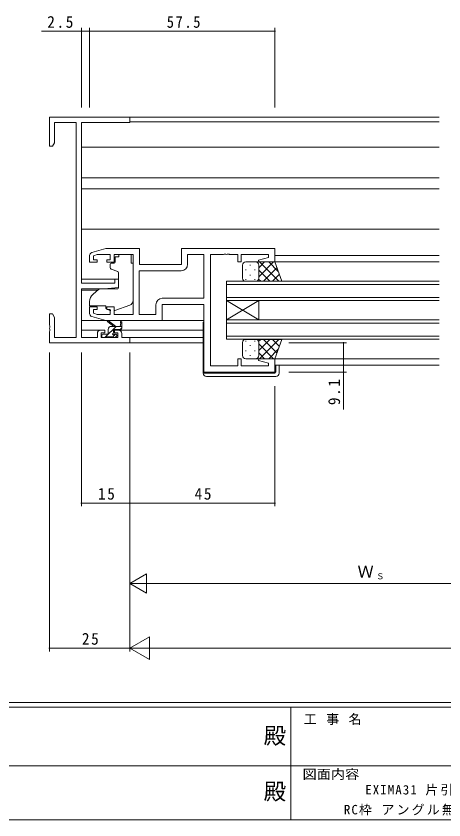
# Model space of a CAD drawing. Units: millimetres on the paper. Extents: x -420 to 373, y -297 to 267.
# Drawn here: x -118 to 14.8, y -297 to -47.6 of the extents above; entities that cross this region are included whole.
import ezdxf
from ezdxf.enums import TextEntityAlignment as Align

# ---------------------------------------------------------------- set-up
doc = ezdxf.new("R2010")
doc.units = ezdxf.units.MM
for name, color, linetype, lineweight in [('0-1_YKK_ZWAK', 7, 'Continuous', 9), ('0-3_YKK_12', 2, 'Continuous', 9), ('0-4_YKK_D', 6, 'Continuous', 9), ('0-6_YKK_13', 4, 'Continuous', 9), ('0-7_YKK_11', 7, 'Continuous', 9)]:
    doc.layers.add(name, color=color, linetype=linetype, lineweight=lineweight)
doc.layers.add('0-2_USER1', color=3, linetype='Continuous')
doc.styles.add('ＭＳ ゴシック', font='')
doc.styles.get('ＭＳ ゴシック').set_extended_font_data('MS Gothic')

msp = doc.modelspace()

# ---------------------------------------------------------------- linework, layer by layer
at = {"layer": '0-1_YKK_ZWAK'}
for p, q in [((352.3, -260.6), (-417.7, -260.6)), ((314.5, -262), (-417.7, -262)), ((-32.7, -262), (-32.7, -297)), ((-160.1, -280.199), (-31.3, -280.199)), ((-31.3, -280.199), (97.5, -280.199)), ((-417.7, -297), (314.5, -297))]:
    msp.add_line(p, q, dxfattribs=at)
at = {"layer": '0-3_YKK_12'}
for p, q in [((13.308, -79), (-82.992, -79)), ((13.308, -80.4), (-82.692, -80.4)), ((13.308, -88.3), (-97.692, -88.3)), ((13.308, -97.8), (-97.692, -97.8)), ((13.308, -101.2), (-97.692, -101.2)), ((13.308, -113.7), (-97.692, -113.7)), ((13.308, -121.9), (-37.692, -121.9)), ((13.308, -123.9), (-37.937, -123.9)), ((-86.192, -129.2), (-97.692, -129.2)), ((-52.692, -129.9), (-52.692, -135.9)), ((13.308, -129.9), (-52.692, -129.9)), ((-52.692, -130.9), (13.308, -130.9)), ((-92.569, -132.6), (-97.692, -132.6)), ((13.308, -134.9), (-52.692, -134.9)), ((-52.692, -135.9), (-42.692, -141.9)), ((-52.692, -141.9), (-42.692, -135.9)), ((-52.692, -141.9), (-52.692, -135.9)), ((-52.692, -135.9), (13.308, -135.9)), ((-42.692, -141.9), (-42.692, -135.9)), ((-52.692, -141.9), (-52.692, -147.9)), ((13.308, -141.9), (-52.692, -141.9)), ((-52.692, -142.9), (13.308, -142.9)), ((-91.792, -145.1), (-97.692, -145.1)), ((-59.892, -145.1), (-86.192, -145.1)), ((13.308, -146.9), (-52.692, -146.9)), ((-59.892, -147.37), (-82.992, -147.37)), ((-59.892, -149), (-82.992, -149)), ((-52.692, -147.9), (13.308, -147.9)), ((13.308, -153.9), (-38.192, -153.9)), ((13.308, -155.9), (-37.692, -155.9))]:
    msp.add_line(p, q, dxfattribs=at)
at = {"layer": '0-4_YKK_D'}
for p, q in [((-97.692, -76), (-97.692, -51.3)), ((-95.192, -76), (-95.192, -51.3)), ((-95.192, -76), (-95.192, -51.3)), ((-37.692, -52.3), (-95.192, -52.3)), ((-37.692, -76), (-37.692, -51.3)), ((-33.392, -149), (-15.392, -149)), ((-107.692, -152), (-107.692, -244.697)), ((-97.692, -152), (-97.692, -199.697)), ((-82.692, -152), (-82.692, -199.697)), ((-82.692, -152), (-82.692, -244.697)), ((-33.392, -158.1), (-15.392, -158.1)), ((-82.692, -162.4), (-82.692, -199.697)), ((-82.692, -162.4), (-82.692, -244.697)), ((-37.692, -162.4), (-37.692, -199.697)), ((-82.692, -198.697), (-97.692, -198.697)), ((-82.692, -198.697), (-37.692, -198.697)), ((-82.692, -206.697), (-82.692, -224.697)), ((-82.692, -223.697), (-77.496, -220.697)), ((-77.496, -226.697), (-77.496, -220.697)), ((-82.692, -223.697), (-77.496, -226.697)), ((-82.692, -223.697), (-72.3, -223.697)), ((-76.692, -223.697), (61.308, -223.697)), ((-82.692, -243.697), (-76.63, -240.197)), ((-76.63, -247.197), (-76.63, -240.197)), ((-82.692, -243.697), (-107.692, -243.697)), ((-82.692, -243.697), (-76.63, -247.197)), ((-82.692, -243.697), (-70.568, -243.697)), ((250.308, -243.697), (-75.692, -243.697))]:
    msp.add_line(p, q, dxfattribs=at)
for points in [[(-95.192, -52.3), (-97.692, -52.3), (-110.091, -52.3)], [(-16.392, -149), (-16.392, -158.1), (-16.392, -169.621)]]:
    msp.add_lwpolyline(points, dxfattribs=at)
for centre, start, end in [((-97.692, -52.3), 0, 180), ((-97.692, -52.3), 180, 0), ((-95.192, -52.3), 0, 180), ((-95.192, -52.3), 0, 180), ((-95.192, -52.3), 180, 0), ((-95.192, -52.3), 180, 0), ((-37.692, -52.3), 0, 180), ((-37.692, -52.3), 180, 0), ((-16.392, -149), 90, 270), ((-16.392, -149), 270, 90), ((-16.392, -158.1), 90, 270), ((-16.392, -158.1), 270, 90), ((-97.692, -198.697), 0, 180), ((-97.692, -198.697), 180, 0), ((-82.692, -198.697), 0, 180), ((-82.692, -198.697), 0, 180), ((-82.692, -198.697), 180, 0), ((-82.692, -198.697), 180, 0), ((-37.692, -198.697), 0, 180), ((-37.692, -198.697), 180, 0), ((-107.692, -243.697), 0, 180), ((-107.692, -243.697), 180, 0)]:
    msp.add_arc(centre, 0.106, start, end, dxfattribs=at)
at = {"layer": '0-6_YKK_13'}
for p, q in [((-86.092, -121.63), (-86.092, -122.3)), ((-86.092, -121.63), (-82.292, -121.63)), ((-82.292, -121.63), (-82.292, -122.3)), ((-88.792, -124.6), (-88.792, -125.65)), ((-87.562, -124.3), (-88.492, -124.3)), ((-87.262, -123.3), (-87.262, -122.3)), ((-86.092, -122.3), (-87.262, -122.3)), ((-87.262, -123.3), (-87.262, -124)), ((-82.292, -123.3), (-82.292, -122.3)), ((-82.292, -124.3), (-82.292, -123.3)), ((-82.292, -124.3), (-81.692, -124.3)), ((-81.692, -135.855), (-81.692, -124.3)), ((-46.692, -123.9), (-43.692, -123.9)), ((-37.692, -123.9), (-43.692, -123.9)), ((-42.693, -128.52), (-38.072, -123.9)), ((-42.692, -125.692), (-40.901, -123.9)), ((-42.424, -123.9), (-36.424, -129.9)), ((-39.596, -123.9), (-36.635, -126.861)), ((-35.55, -129.9), (-37.692, -123.9)), ((-88.463, -126.119), (-86.463, -126.848)), ((-47.692, -128.9), (-47.692, -124.9)), ((-46.744, -126.235), (-46.744, -126.435)), ((-45.329, -124.82), (-45.329, -125.02)), ((-43.914, -126.235), (-43.914, -126.435)), ((-42.692, -124.9), (-42.692, -128.5)), ((-42.692, -125.3), (-42.692, -128.9)), ((-42.692, -126.46), (-39.253, -129.9)), ((-41.244, -129.9), (-37.048, -125.704)), ((-86.192, -127.296), (-86.192, -131.902)), ((-46.744, -129.265), (-46.744, -129.465)), ((-45.329, -127.85), (-45.329, -128.05)), ((-43.914, -129.265), (-43.914, -129.465)), ((-42.749, -129.232), (-42.081, -129.9)), ((-38.415, -129.9), (-36.304, -127.788)), ((-43.692, -129.9), (-46.692, -129.9)), ((-43.914, -129.9), (-35.55, -129.9)), ((-92.43, -132.483), (-94.121, -133.902)), ((-86.409, -132.202), (-91.795, -132.249)), ((-95.192, -136.2), (-95.192, -137.5)), ((-95.192, -137.5), (-90.192, -137.5)), ((-90.192, -137.5), (-90.192, -137.8)), ((-90.192, -137.8), (-90.192, -138.297)), ((-88.886, -138.906), (-90.192, -138.297)), ((-87.321, -138.94), (-82.683, -137.266)), ((-90.119, -142.1), (-97.692, -142.1)), ((-59.692, -142.1), (-73.192, -142.1)), ((-86.956, -143.87), (-90.256, -147.17)), ((-87.692, -143.87), (-89.512, -142.469)), ((-87.092, -143.87), (-89.31, -142.187)), ((-88.392, -143.87), (-85.192, -143.87)), ((-85.192, -144.351), (-85.711, -144.87)), ((-85.492, -142.744), (-85.691, -143.87)), ((-85.192, -144.57), (-85.192, -142.57)), ((-59.892, -142.6), (-59.892, -158.1)), ((-59.692, -142.6), (-59.892, -142.6)), ((-91.392, -146.57), (-91.392, -147.07)), ((-89.692, -146.27), (-91.092, -146.27)), ((-89.392, -145.97), (-89.392, -144.87)), ((-87.111, -146.27), (-88.187, -147.346)), ((-87.792, -145.809), (-87.792, -145.17)), ((-87.492, -144.87), (-85.492, -144.87)), ((-86.992, -146.27), (-87.332, -146.27)), ((-87.28, -147.282), (-86.78, -146.782)), ((-91.092, -147.37), (-90.592, -147.37)), ((-90.392, -147.17), (-88.292, -147.17)), ((-88.092, -147.37), (-87.492, -147.37)), ((-47.692, -148.902), (-47.692, -152.902)), ((-46.744, -148.537), (-46.744, -148.337)), ((-43.692, -147.902), (-46.692, -147.902)), ((-43.914, -147.902), (-35.55, -147.902)), ((-43.914, -148.537), (-43.914, -148.337)), ((-42.749, -148.57), (-42.081, -147.902)), ((-42.693, -149.281), (-38.072, -153.902)), ((-42.692, -151.341), (-39.253, -147.902)), ((-42.692, -152.502), (-42.692, -148.902)), ((-42.692, -152.902), (-42.692, -149.302)), ((-42.424, -153.902), (-36.424, -147.902)), ((-41.244, -147.902), (-37.048, -152.097)), ((-38.415, -147.902), (-36.304, -150.013)), ((-35.55, -147.902), (-37.692, -153.902)), ((-46.744, -151.567), (-46.744, -151.367)), ((-45.329, -149.952), (-45.329, -149.752)), ((-43.914, -151.567), (-43.914, -151.367)), ((-42.692, -152.11), (-40.901, -153.902)), ((-39.596, -153.902), (-36.635, -150.941)), ((-46.692, -153.902), (-43.692, -153.902)), ((-45.329, -152.982), (-45.329, -152.782)), ((-37.692, -153.902), (-43.692, -153.902)), ((-37.392, -155.9), (-37.392, -158.1)), ((-36.392, -158.4), (-36.392, -155.9)), ((-59.892, -158.1), (-59.892, -158.4)), ((-59.392, -158.4), (-59.892, -158.4)), ((-37.692, -158.4), (-59.392, -158.4)), ((-58.892, -159.4), (-37.392, -159.4))]:
    msp.add_line(p, q, dxfattribs=at)
for centre, radius, start, end in [((-88.492, -124.6), 0.3, 90, 180), ((-87.562, -124), 0.3, 270, 0), ((-46.692, -124.9), 1, 90, 180), ((-43.692, -124.9), 1, 0, 90), ((-43.692, -124.9), 1, 0, 90), ((-88.292, -125.65), 0.5, 180, 250), ((-86.692, -127.296), 0.5, 0, 70), ((-46.692, -128.9), 1, 180, 270), ((-43.692, -128.9), 1, 270, 0), ((-43.692, -128.9), 1, 270, 0), ((-86.492, -131.902), 0.3, 270.5, 0), ((-92.192, -136.2), 3, 130, 180), ((-91.787, -133.249), 1, 90.5, 130), ((-83.192, -135.855), 1.5, 289.85326, 0), ((-88.464, -138), 1, 245, 262.59306), ((-87.66, -138), 1, 273.88683, 289.85326), ((-89.492, -142.27), 0.2, 24.41711, 264.41711), ((-88.392, -144.87), 1, 90, 180), ((-85.392, -142.57), 0.2, 0, 239.99998), ((-85.492, -144.57), 0.3, 270, 0), ((-91.092, -146.57), 0.3, 90, 180), ((-91.092, -147.07), 0.3, 180, 270), ((-89.692, -145.97), 0.3, 270, 0), ((-87.792, -146.27), 0.25, 123.05573, 326.94426), ((-88.092, -145.809), 0.3, 303.05573, 0), ((-87.492, -145.17), 0.3, 90, 180), ((-87.332, -146.57), 0.3, 90, 146.94426), ((-86.992, -146.57), 0.3, 314.99998, 90), ((-90.592, -147.17), 0.2, 270, 0), ((-88.092, -147.17), 0.2, 180, 270), ((-87.492, -147.07), 0.3, 270, 314.99998), ((-46.692, -148.902), 1, 90, 180), ((-43.692, -148.902), 1, 0, 90), ((-43.692, -148.902), 1, 0, 90), ((-46.692, -152.902), 1, 180, 270), ((-43.692, -152.902), 1, 270, 0), ((-43.692, -152.902), 1, 270, 0), ((-58.892, -158.4), 1, 180, 270), ((-37.692, -158.1), 0.3, 270, 0), ((-37.392, -158.4), 1, 270, 0)]:
    msp.add_arc(centre, radius, start, end, dxfattribs=at)
at = {"layer": '0-7_YKK_11'}
msp.add_line((-79.762, -140.17), (-79.762, -126.63), dxfattribs=at)
for points in [[(-99.322, -147.37), (-99.322, -80.63), (-106.063, -80.63), (-106.063, -86.909), (-106.692, -88), (-107.692, -88), (-107.692, -79), (-82.692, -79), (-82.692, -80.63), (-97.692, -80.63), (-97.692, -130.5), (-87.392, -130.5), (-87.392, -129.2), (-86.192, -129.2), (-86.192, -131.806), (-90.692, -132.2), (-97.692, -132.2), (-97.692, -147.37), (-92.792, -147.37), (-92.792, -146.1)], [(-94.48, -120.986), (-90.192, -119.7), (-79.692, -119.7), (-79.692, -124.7), (-66.692, -124.7), (-66.692, -119.7), (-37.692, -119.7), (-37.692, -123.9), (-42.653, -123.9), (-42.722, -123.377), (-39.622, -122.547), (-39.622, -121.63), (-48.192, -121.63), (-48.192, -123.9), (-49.192, -123.9), (-49.192, -121.63), (-51.734, -121.63), (-51.918, -121.51), (-52.467, -121.51), (-52.651, -121.63), (-52.734, -121.63), (-52.918, -121.51), (-53.467, -121.51), (-53.651, -121.63), (-57.692, -121.63)], [(-95.192, -139.856), (-95.192, -137.8), (-92.892, -137.8), (-92.892, -138.6), (-93.992, -138.6), (-93.992, -139.811), (-92.798, -140.17), (-88.792, -140.17), (-88.792, -138.6), (-89.892, -138.6), (-89.892, -137.8), (-87.592, -137.8), (-87.592, -140.17), (-81.692, -140.17), (-81.692, -121.63), (-87.592, -121.63), (-87.592, -124), (-89.892, -124), (-89.892, -123.2), (-88.792, -123.2), (-88.792, -121.63), (-92.798, -121.63), (-93.992, -121.988), (-93.992, -123.2), (-92.892, -123.2), (-92.892, -124), (-95.192, -124), (-95.192, -121.944)], [(-57.692, -121.63), (-57.692, -156.17), (-49.192, -156.17), (-49.192, -153.9), (-48.192, -153.9), (-48.192, -156.17), (-39.622, -156.17), (-39.622, -155.253), (-42.722, -154.422), (-42.653, -153.9), (-37.692, -153.9), (-37.692, -158.1), (-59.692, -158.1), (-59.692, -137.1), (-72.692, -137.1), (-72.692, -142.1), (-90.192, -142.1), (-94.48, -140.814)], [(-64.762, -124.63), (-64.762, -121.63), (-59.692, -121.63), (-59.692, -135.17), (-72.622, -135.17)], [(-79.762, -140.17), (-79.762, -126.63), (-66.762, -126.63)], [(-74.622, -137.17), (-74.622, -140.17), (-79.762, -140.17)], [(-85.192, -146.1), (-85.192, -147.37), (-82.692, -147.37), (-82.692, -149), (-107.692, -149), (-107.692, -145.458), (-107.572, -145.275), (-107.572, -144.725), (-107.692, -144.541), (-107.692, -144.458), (-107.572, -144.275), (-107.572, -143.725), (-107.692, -143.541), (-107.692, -140), (-106.692, -140), (-106.063, -141.091), (-106.063, -147.37), (-99.322, -147.37)], [(-91.792, -145.1), (-90.492, -145.1), (-90.492, -145.9), (-91.592, -145.9), (-91.592, -147.37), (-86.392, -147.37), (-86.392, -145.9), (-87.492, -145.9), (-87.492, -145.1), (-86.192, -145.1)]]:
    msp.add_lwpolyline(points, dxfattribs=at)
for centre, radius, start, end in [((-94.192, -121.944), 1, 106.69925, 180.00003), ((-66.762, -124.63), 2, 270, 359.99998), ((-72.622, -137.17), 2, 90, 179.99998), ((-94.192, -139.856), 1, 179.99995, 253.30074), ((-91.792, -146.1), 1, 90, 179.99998), ((-86.192, -146.1), 1, 0, 89.99998)]:
    msp.add_arc(centre, radius, start, end, dxfattribs=at)

# ---------------------------------------------------------------- texts
at = {"layer": '0-1_YKK_ZWAK', "color": 2, "style": 'ＭＳ ゴシック'}
for p in [(-41.182, -274.956), (-41.182, -292.278)]:
    msp.add_text('殿', height=5.132, dxfattribs=at).set_placement(p, align=Align.BOTTOM_LEFT)
at = {"layer": '0-1_YKK_ZWAK', "style": 'ＭＳ ゴシック', "width": 1.1}
msp.add_text('図面内容', height=2.933, dxfattribs=at).set_placement((-29.083, -285.148), align=Align.BOTTOM_LEFT)
at = {"layer": '0-1_YKK_ZWAK', "insert": (-28.688, -267.533), "char_height": 2.933, "attachment_point": 7, "style": 'ＭＳ ゴシック'}
msp.add_mtext('\\T1.16;工\\~事\\~名', dxfattribs=at)
at = {"layer": '0-2_USER1', "color": 7, "char_height": 2.933, "attachment_point": 7, "style": 'ＭＳ ゴシック'}
for s, insert in [('\\T1.17;EXIMA31\\~片引き窓【内動タイプ】T-2仕様\\~', (-9.627, -289.449)), ('\\T1.17;RC枠\\~アングル無\\~Eタイプ／30mm溝幅\\~', (-16.243, -295.625))]:
    msp.add_mtext(s, dxfattribs=dict(at, insert=insert))
at = {"layer": '0-4_YKK_D', "color": 3, "style": 'ＭＳ ゴシック'}
msp.add_text('Ｗ', height=3.666, dxfattribs=at).set_placement((-12.012, -222.897), align=Align.BOTTOM_LEFT)
at = {"layer": '0-4_YKK_D', "color": 4, "style": 'ＭＳ ゴシック'}
msp.add_text('Ｓ', height=1.833, dxfattribs=at).set_placement((-6.252, -222.897), align=Align.BOTTOM_LEFT)
at = {"layer": '0-4_YKK_D', "color": 3, "char_height": 3.666, "attachment_point": 7, "style": 'ＭＳ ゴシック'}
for s, insert in [('\\T1.21;\\W0.95;2.5', (-108.342, -51.3)), ('\\T1.22;\\W0.9;57.5', (-71.242, -51.3)), ('\\T1.21;\\W0.95;15', (-92.592, -197.697)), ('\\T1.21;\\W0.95;45', (-62.592, -197.697)), ('\\T1.21;\\W0.95;25', (-97.592, -242.697))]:
    msp.add_mtext(s, dxfattribs=dict(at, insert=insert))
at = {"layer": '0-4_YKK_D', "color": 3, "insert": (-17.392, -168.31), "char_height": 3.666, "attachment_point": 7, "rotation": 90, "style": 'ＭＳ ゴシック'}
msp.add_mtext('\\T1.21;\\W0.95;9.1', dxfattribs=at)

doc.saveas('drawing.dxf')
